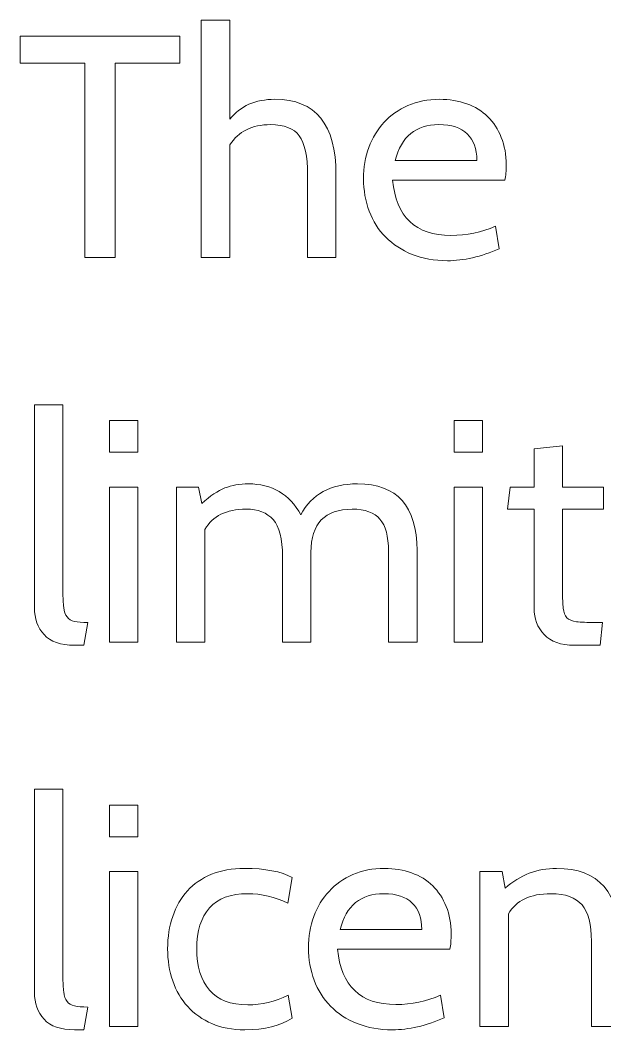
# Model space of a CAD drawing. Header units: centimetres. Extents: x -24 to 24.1, y -20.7 to 0.5.
# Drawn here: x 3.5668 to 3.7627, y -17.1198 to -16.7815 of the extents above; entities that cross this region are included whole.
import ezdxf

# ---------------------------------------------------------------- set-up
doc = ezdxf.new("R2010")
doc.units = ezdxf.units.CM
doc.header["$MEASUREMENT"] = 0
doc.layers.add('Layer 1', color=7, linetype='Continuous')

msp = doc.modelspace()

# ---------------------------------------------------------------- linework, layer by layer
at = {"layer": 'Layer 1', "color": 250, "lineweight": 9}
for points, knots in [([(3.6726, -16.86103), (3.6726, -16.86103), (3.66306, -16.86103), (3.66306, -16.86103), (3.66306, -16.86103), (3.66306, -16.86103), (3.66306, -16.83324), (3.66306, -16.83324), (3.66306, -16.83324), (3.66306, -16.82709), (3.66214, -16.82276), (3.6603, -16.82025), (3.6603, -16.82025), (3.65846, -16.81774), (3.65524, -16.81649), (3.65065, -16.81649), (3.65065, -16.81649), (3.64443, -16.81649), (3.6399, -16.81875), (3.63707, -16.82327), (3.63707, -16.82327), (3.63707, -16.82327), (3.63707, -16.86103), (3.63707, -16.86103), (3.63707, -16.86103), (3.63707, -16.86103), (3.62742, -16.86103), (3.62742, -16.86103), (3.62742, -16.86103), (3.62742, -16.86103), (3.62742, -16.78149), (3.62742, -16.78149), (3.62742, -16.78149), (3.62742, -16.78149), (3.63707, -16.78149), (3.63707, -16.78149), (3.63707, -16.78149), (3.63707, -16.78149), (3.63707, -16.81468), (3.63707, -16.81468), (3.63707, -16.81468), (3.64054, -16.81023), (3.64556, -16.808), (3.65213, -16.808), (3.65213, -16.808), (3.66578, -16.808), (3.6726, -16.81642), (3.6726, -16.83324), (3.6726, -16.83324), (3.6726, -16.83324), (3.6726, -16.86103), (3.6726, -16.86103)], [0, 0, 0, 0, 0.071429, 0.071429, 0.071429, 0.071429, 0.142857, 0.142857, 0.142857, 0.142857, 0.214286, 0.214286, 0.214286, 0.214286, 0.285714, 0.285714, 0.285714, 0.285714, 0.357143, 0.357143, 0.357143, 0.357143, 0.428571, 0.428571, 0.428571, 0.428571, 0.5, 0.5, 0.5, 0.5, 0.571429, 0.571429, 0.571429, 0.571429, 0.642857, 0.642857, 0.642857, 0.642857, 0.714286, 0.714286, 0.714286, 0.714286, 0.785714, 0.785714, 0.785714, 0.785714, 0.857143, 0.857143, 0.857143, 0.857143, 1, 1, 1, 1]), ([(3.62021, -16.79591), (3.62021, -16.79591), (3.59857, -16.79591), (3.59857, -16.79591), (3.59857, -16.79591), (3.59857, -16.79591), (3.59857, -16.86103), (3.59857, -16.86103), (3.59857, -16.86103), (3.59857, -16.86103), (3.58839, -16.86103), (3.58839, -16.86103), (3.58839, -16.86103), (3.58839, -16.86103), (3.58839, -16.79591), (3.58839, -16.79591), (3.58839, -16.79591), (3.58839, -16.79591), (3.56676, -16.79591), (3.56676, -16.79591), (3.56676, -16.79591), (3.56676, -16.79591), (3.56676, -16.78679), (3.56676, -16.78679), (3.56676, -16.78679), (3.56676, -16.78679), (3.62021, -16.78679), (3.62021, -16.78679), (3.62021, -16.78679), (3.62021, -16.78679), (3.62021, -16.79591), (3.62021, -16.79591)], [0, 0, 0, 0, 0.111111, 0.111111, 0.111111, 0.111111, 0.222222, 0.222222, 0.222222, 0.222222, 0.333333, 0.333333, 0.333333, 0.333333, 0.444444, 0.444444, 0.444444, 0.444444, 0.555556, 0.555556, 0.555556, 0.555556, 0.666667, 0.666667, 0.666667, 0.666667, 0.777778, 0.777778, 0.777778, 0.777778, 1, 1, 1, 1]), ([(3.72923, -16.83505), (3.72923, -16.83505), (3.69159, -16.83505), (3.69159, -16.83505), (3.69159, -16.83505), (3.69272, -16.84742), (3.69922, -16.85361), (3.7111, -16.85361), (3.7111, -16.85361), (3.7164, -16.85361), (3.72139, -16.85258), (3.72605, -16.85053), (3.72605, -16.85053), (3.72605, -16.85053), (3.72733, -16.85806), (3.72733, -16.85806), (3.72733, -16.85806), (3.72117, -16.86075), (3.71538, -16.86209), (3.70993, -16.86209), (3.70993, -16.86209), (3.70555, -16.86209), (3.70161, -16.86138), (3.69811, -16.85997), (3.69811, -16.85997), (3.69461, -16.85855), (3.69166, -16.85663), (3.68925, -16.85419), (3.68925, -16.85419), (3.68685, -16.85175), (3.68501, -16.84885), (3.68374, -16.84549), (3.68374, -16.84549), (3.68247, -16.84213), (3.68183, -16.83851), (3.68183, -16.83462), (3.68183, -16.83462), (3.68183, -16.83087), (3.68243, -16.82737), (3.68363, -16.82412), (3.68363, -16.82412), (3.68483, -16.82087), (3.68653, -16.81806), (3.68872, -16.81569), (3.68872, -16.81569), (3.69091, -16.81332), (3.69358, -16.81145), (3.69673, -16.81007), (3.69673, -16.81007), (3.69988, -16.80869), (3.70339, -16.808), (3.70728, -16.808), (3.70728, -16.808), (3.7106, -16.808), (3.71364, -16.8085), (3.7164, -16.80949), (3.7164, -16.80949), (3.71916, -16.81048), (3.72151, -16.81193), (3.72345, -16.81383), (3.72345, -16.81383), (3.7254, -16.81574), (3.72692, -16.81806), (3.72801, -16.82078), (3.72801, -16.82078), (3.72911, -16.8235), (3.72966, -16.82656), (3.72966, -16.82996), (3.72966, -16.82996), (3.72966, -16.83193), (3.72952, -16.83363), (3.72923, -16.83505)], [0, 0, 0, 0, 0.052632, 0.052632, 0.052632, 0.052632, 0.105263, 0.105263, 0.105263, 0.105263, 0.157895, 0.157895, 0.157895, 0.157895, 0.210526, 0.210526, 0.210526, 0.210526, 0.263158, 0.263158, 0.263158, 0.263158, 0.315789, 0.315789, 0.315789, 0.315789, 0.368421, 0.368421, 0.368421, 0.368421, 0.421053, 0.421053, 0.421053, 0.421053, 0.473684, 0.473684, 0.473684, 0.473684, 0.526316, 0.526316, 0.526316, 0.526316, 0.578947, 0.578947, 0.578947, 0.578947, 0.631579, 0.631579, 0.631579, 0.631579, 0.684211, 0.684211, 0.684211, 0.684211, 0.736842, 0.736842, 0.736842, 0.736842, 0.789474, 0.789474, 0.789474, 0.789474, 0.842105, 0.842105, 0.842105, 0.842105, 0.894737, 0.894737, 0.894737, 0.894737, 1, 1, 1, 1]), ([(3.70707, -16.81649), (3.69936, -16.81649), (3.69448, -16.82048), (3.69243, -16.82847), (3.69243, -16.82847), (3.69243, -16.82847), (3.7198, -16.82847), (3.7198, -16.82847), (3.7198, -16.82847), (3.7198, -16.82465), (3.71874, -16.8217), (3.71661, -16.81962), (3.71661, -16.81962), (3.71449, -16.81753), (3.71131, -16.81649), (3.70707, -16.81649)], [0, 0, 0, 0, 0.2, 0.2, 0.2, 0.2, 0.4, 0.4, 0.4, 0.4, 0.6, 0.6, 0.6, 0.6, 1, 1, 1, 1]), ([(3.58945, -16.98331), (3.58945, -16.98331), (3.58807, -16.99095), (3.58807, -16.99095), (3.58807, -16.99095), (3.58807, -16.99095), (3.585, -16.99095), (3.585, -16.99095), (3.585, -16.99095), (3.58033, -16.99095), (3.57692, -16.98976), (3.57476, -16.98739), (3.57476, -16.98739), (3.57261, -16.98502), (3.57153, -16.98204), (3.57153, -16.97843), (3.57153, -16.97843), (3.57153, -16.97843), (3.57153, -16.91035), (3.57153, -16.91035), (3.57153, -16.91035), (3.57153, -16.91035), (3.58108, -16.91035), (3.58108, -16.91035), (3.58108, -16.91035), (3.58108, -16.91035), (3.58108, -16.97292), (3.58108, -16.97292), (3.58108, -16.97292), (3.58108, -16.97511), (3.58116, -16.97689), (3.58134, -16.97827), (3.58134, -16.97827), (3.58152, -16.97965), (3.58189, -16.98071), (3.58245, -16.98145), (3.58245, -16.98145), (3.58302, -16.9822), (3.58385, -16.98269), (3.58495, -16.98294), (3.58495, -16.98294), (3.58604, -16.98319), (3.58755, -16.98331), (3.58945, -16.98331)], [0, 0, 0, 0, 0.083333, 0.083333, 0.083333, 0.083333, 0.166667, 0.166667, 0.166667, 0.166667, 0.25, 0.25, 0.25, 0.25, 0.333333, 0.333333, 0.333333, 0.333333, 0.416667, 0.416667, 0.416667, 0.416667, 0.5, 0.5, 0.5, 0.5, 0.583333, 0.583333, 0.583333, 0.583333, 0.666667, 0.666667, 0.666667, 0.666667, 0.75, 0.75, 0.75, 0.75, 0.833333, 0.833333, 0.833333, 0.833333, 1, 1, 1, 1]), ([(3.60621, -16.92625), (3.60621, -16.92625), (3.59667, -16.92625), (3.59667, -16.92625), (3.59667, -16.92625), (3.59667, -16.92625), (3.59667, -16.91565), (3.59667, -16.91565), (3.59667, -16.91565), (3.59667, -16.91565), (3.60621, -16.91565), (3.60621, -16.91565), (3.60621, -16.91565), (3.60621, -16.91565), (3.60621, -16.92625), (3.60621, -16.92625)], [0, 0, 0, 0, 0.2, 0.2, 0.2, 0.2, 0.4, 0.4, 0.4, 0.4, 0.6, 0.6, 0.6, 0.6, 1, 1, 1, 1]), ([(3.7217, -16.92625), (3.7217, -16.92625), (3.71216, -16.92625), (3.71216, -16.92625), (3.71216, -16.92625), (3.71216, -16.92625), (3.71216, -16.91565), (3.71216, -16.91565), (3.71216, -16.91565), (3.71216, -16.91565), (3.7217, -16.91565), (3.7217, -16.91565), (3.7217, -16.91565), (3.7217, -16.91565), (3.7217, -16.92625), (3.7217, -16.92625)], [0, 0, 0, 0, 0.2, 0.2, 0.2, 0.2, 0.4, 0.4, 0.4, 0.4, 0.6, 0.6, 0.6, 0.6, 1, 1, 1, 1]), ([(3.7619, -16.98331), (3.7619, -16.98331), (3.76115, -16.99095), (3.76115, -16.99095), (3.76115, -16.99095), (3.76115, -16.99095), (3.75256, -16.99095), (3.75256, -16.99095), (3.75256, -16.99095), (3.74797, -16.99095), (3.74456, -16.98974), (3.74233, -16.98734), (3.74233, -16.98734), (3.7401, -16.98494), (3.73899, -16.982), (3.73899, -16.97854), (3.73899, -16.97854), (3.73899, -16.97854), (3.73899, -16.94534), (3.73899, -16.94534), (3.73899, -16.94534), (3.73899, -16.94534), (3.73008, -16.94534), (3.73008, -16.94534), (3.73008, -16.94534), (3.73008, -16.94534), (3.73093, -16.93792), (3.73093, -16.93792), (3.73093, -16.93792), (3.73093, -16.93792), (3.73899, -16.93792), (3.73899, -16.93792), (3.73899, -16.93792), (3.73899, -16.93792), (3.73899, -16.92509), (3.73899, -16.92509), (3.73899, -16.92509), (3.73899, -16.92509), (3.74853, -16.92413), (3.74853, -16.92413), (3.74853, -16.92413), (3.74853, -16.92413), (3.74853, -16.93792), (3.74853, -16.93792), (3.74853, -16.93792), (3.74853, -16.93792), (3.76221, -16.93792), (3.76221, -16.93792), (3.76221, -16.93792), (3.76221, -16.93792), (3.76221, -16.94534), (3.76221, -16.94534), (3.76221, -16.94534), (3.76221, -16.94534), (3.74853, -16.94534), (3.74853, -16.94534), (3.74853, -16.94534), (3.74853, -16.94534), (3.74853, -16.97271), (3.74853, -16.97271), (3.74853, -16.97271), (3.74853, -16.97518), (3.74861, -16.97712), (3.74875, -16.97854), (3.74875, -16.97854), (3.74889, -16.97995), (3.74929, -16.98101), (3.74997, -16.98172), (3.74997, -16.98172), (3.75064, -16.98243), (3.75172, -16.98287), (3.7532, -16.98305), (3.7532, -16.98305), (3.75469, -16.98322), (3.75677, -16.98331), (3.75946, -16.98331), (3.75946, -16.98331), (3.75946, -16.98331), (3.7619, -16.98331), (3.7619, -16.98331)], [0, 0, 0, 0, 0.047619, 0.047619, 0.047619, 0.047619, 0.095238, 0.095238, 0.095238, 0.095238, 0.142857, 0.142857, 0.142857, 0.142857, 0.190476, 0.190476, 0.190476, 0.190476, 0.238095, 0.238095, 0.238095, 0.238095, 0.285714, 0.285714, 0.285714, 0.285714, 0.333333, 0.333333, 0.333333, 0.333333, 0.380952, 0.380952, 0.380952, 0.380952, 0.428571, 0.428571, 0.428571, 0.428571, 0.47619, 0.47619, 0.47619, 0.47619, 0.52381, 0.52381, 0.52381, 0.52381, 0.571429, 0.571429, 0.571429, 0.571429, 0.619048, 0.619048, 0.619048, 0.619048, 0.666667, 0.666667, 0.666667, 0.666667, 0.714286, 0.714286, 0.714286, 0.714286, 0.761905, 0.761905, 0.761905, 0.761905, 0.809524, 0.809524, 0.809524, 0.809524, 0.857143, 0.857143, 0.857143, 0.857143, 0.904762, 0.904762, 0.904762, 0.904762, 1, 1, 1, 1]), ([(3.60621, -16.98989), (3.60621, -16.98989), (3.59667, -16.98989), (3.59667, -16.98989), (3.59667, -16.98989), (3.59667, -16.98989), (3.59667, -16.93792), (3.59667, -16.93792), (3.59667, -16.93792), (3.59667, -16.93792), (3.60621, -16.93792), (3.60621, -16.93792), (3.60621, -16.93792), (3.60621, -16.93792), (3.60621, -16.98989), (3.60621, -16.98989)], [0, 0, 0, 0, 0.2, 0.2, 0.2, 0.2, 0.4, 0.4, 0.4, 0.4, 0.6, 0.6, 0.6, 0.6, 1, 1, 1, 1]), ([(3.69975, -16.98989), (3.69975, -16.98989), (3.6902, -16.98989), (3.6902, -16.98989), (3.6902, -16.98989), (3.6902, -16.98989), (3.6902, -16.95934), (3.6902, -16.95934), (3.6902, -16.95934), (3.6902, -16.95446), (3.68925, -16.95091), (3.68734, -16.94868), (3.68734, -16.94868), (3.68543, -16.94646), (3.68232, -16.94534), (3.67801, -16.94534), (3.67801, -16.94534), (3.66882, -16.94534), (3.66422, -16.95015), (3.66422, -16.95977), (3.66422, -16.95977), (3.66422, -16.95977), (3.66422, -16.98989), (3.66422, -16.98989), (3.66422, -16.98989), (3.66422, -16.98989), (3.65468, -16.98989), (3.65468, -16.98989), (3.65468, -16.98989), (3.65468, -16.98989), (3.65468, -16.96125), (3.65468, -16.96125), (3.65468, -16.96125), (3.65468, -16.95531), (3.65363, -16.95118), (3.65155, -16.94884), (3.65155, -16.94884), (3.64946, -16.94651), (3.64644, -16.94534), (3.64248, -16.94534), (3.64248, -16.94534), (3.63583, -16.94534), (3.63124, -16.94761), (3.62869, -16.95213), (3.62869, -16.95213), (3.62869, -16.95213), (3.62869, -16.98989), (3.62869, -16.98989), (3.62869, -16.98989), (3.62869, -16.98989), (3.61915, -16.98989), (3.61915, -16.98989), (3.61915, -16.98989), (3.61915, -16.98989), (3.61915, -16.93792), (3.61915, -16.93792), (3.61915, -16.93792), (3.61915, -16.93792), (3.62657, -16.93792), (3.62657, -16.93792), (3.62657, -16.93792), (3.62657, -16.93792), (3.62763, -16.94343), (3.62763, -16.94343), (3.62763, -16.94343), (3.63046, -16.94089), (3.63304, -16.93916), (3.63537, -16.93824), (3.63537, -16.93824), (3.63771, -16.93732), (3.64032, -16.93686), (3.64322, -16.93686), (3.64322, -16.93686), (3.65114, -16.93686), (3.65701, -16.94032), (3.66083, -16.94725), (3.66083, -16.94725), (3.66443, -16.94032), (3.67076, -16.93686), (3.67981, -16.93686), (3.67981, -16.93686), (3.6931, -16.93686), (3.69975, -16.94432), (3.69975, -16.95924), (3.69975, -16.95924), (3.69975, -16.95924), (3.69975, -16.98989), (3.69975, -16.98989)], [0, 0, 0, 0, 0.043478, 0.043478, 0.043478, 0.043478, 0.086957, 0.086957, 0.086957, 0.086957, 0.130435, 0.130435, 0.130435, 0.130435, 0.173913, 0.173913, 0.173913, 0.173913, 0.217391, 0.217391, 0.217391, 0.217391, 0.26087, 0.26087, 0.26087, 0.26087, 0.304348, 0.304348, 0.304348, 0.304348, 0.347826, 0.347826, 0.347826, 0.347826, 0.391304, 0.391304, 0.391304, 0.391304, 0.434783, 0.434783, 0.434783, 0.434783, 0.478261, 0.478261, 0.478261, 0.478261, 0.521739, 0.521739, 0.521739, 0.521739, 0.565217, 0.565217, 0.565217, 0.565217, 0.608696, 0.608696, 0.608696, 0.608696, 0.652174, 0.652174, 0.652174, 0.652174, 0.695652, 0.695652, 0.695652, 0.695652, 0.73913, 0.73913, 0.73913, 0.73913, 0.782609, 0.782609, 0.782609, 0.782609, 0.826087, 0.826087, 0.826087, 0.826087, 0.869565, 0.869565, 0.869565, 0.869565, 0.913043, 0.913043, 0.913043, 0.913043, 1, 1, 1, 1]), ([(3.7217, -16.98989), (3.7217, -16.98989), (3.71216, -16.98989), (3.71216, -16.98989), (3.71216, -16.98989), (3.71216, -16.98989), (3.71216, -16.93792), (3.71216, -16.93792), (3.71216, -16.93792), (3.71216, -16.93792), (3.7217, -16.93792), (3.7217, -16.93792), (3.7217, -16.93792), (3.7217, -16.93792), (3.7217, -16.98989), (3.7217, -16.98989)], [0, 0, 0, 0, 0.2, 0.2, 0.2, 0.2, 0.4, 0.4, 0.4, 0.4, 0.6, 0.6, 0.6, 0.6, 1, 1, 1, 1]), ([(3.58945, -17.11217), (3.58945, -17.11217), (3.58807, -17.1198), (3.58807, -17.1198), (3.58807, -17.1198), (3.58807, -17.1198), (3.585, -17.1198), (3.585, -17.1198), (3.585, -17.1198), (3.58033, -17.1198), (3.57692, -17.11862), (3.57476, -17.11625), (3.57476, -17.11625), (3.57261, -17.11388), (3.57153, -17.1109), (3.57153, -17.10729), (3.57153, -17.10729), (3.57153, -17.10729), (3.57153, -17.0392), (3.57153, -17.0392), (3.57153, -17.0392), (3.57153, -17.0392), (3.58108, -17.0392), (3.58108, -17.0392), (3.58108, -17.0392), (3.58108, -17.0392), (3.58108, -17.10177), (3.58108, -17.10177), (3.58108, -17.10177), (3.58108, -17.10397), (3.58116, -17.10575), (3.58134, -17.10713), (3.58134, -17.10713), (3.58152, -17.10851), (3.58189, -17.10957), (3.58245, -17.11031), (3.58245, -17.11031), (3.58302, -17.11105), (3.58385, -17.11155), (3.58495, -17.1118), (3.58495, -17.1118), (3.58604, -17.11204), (3.58755, -17.11217), (3.58945, -17.11217)], [0, 0, 0, 0, 0.083333, 0.083333, 0.083333, 0.083333, 0.166667, 0.166667, 0.166667, 0.166667, 0.25, 0.25, 0.25, 0.25, 0.333333, 0.333333, 0.333333, 0.333333, 0.416667, 0.416667, 0.416667, 0.416667, 0.5, 0.5, 0.5, 0.5, 0.583333, 0.583333, 0.583333, 0.583333, 0.666667, 0.666667, 0.666667, 0.666667, 0.75, 0.75, 0.75, 0.75, 0.833333, 0.833333, 0.833333, 0.833333, 1, 1, 1, 1]), ([(3.60621, -17.05511), (3.60621, -17.05511), (3.59667, -17.05511), (3.59667, -17.05511), (3.59667, -17.05511), (3.59667, -17.05511), (3.59667, -17.0445), (3.59667, -17.0445), (3.59667, -17.0445), (3.59667, -17.0445), (3.60621, -17.0445), (3.60621, -17.0445), (3.60621, -17.0445), (3.60621, -17.0445), (3.60621, -17.05511), (3.60621, -17.05511)], [0, 0, 0, 0, 0.2, 0.2, 0.2, 0.2, 0.4, 0.4, 0.4, 0.4, 0.6, 0.6, 0.6, 0.6, 1, 1, 1, 1]), ([(3.60621, -17.11874), (3.60621, -17.11874), (3.59667, -17.11874), (3.59667, -17.11874), (3.59667, -17.11874), (3.59667, -17.11874), (3.59667, -17.06678), (3.59667, -17.06678), (3.59667, -17.06678), (3.59667, -17.06678), (3.60621, -17.06678), (3.60621, -17.06678), (3.60621, -17.06678), (3.60621, -17.06678), (3.60621, -17.11874), (3.60621, -17.11874)], [0, 0, 0, 0, 0.2, 0.2, 0.2, 0.2, 0.4, 0.4, 0.4, 0.4, 0.6, 0.6, 0.6, 0.6, 1, 1, 1, 1]), ([(3.64206, -17.1198), (3.63788, -17.1198), (3.63421, -17.11911), (3.63103, -17.11774), (3.63103, -17.11774), (3.62784, -17.11636), (3.62514, -17.11445), (3.62291, -17.11201), (3.62291, -17.11201), (3.62069, -17.10957), (3.61901, -17.10671), (3.61788, -17.10342), (3.61788, -17.10342), (3.61674, -17.10013), (3.61618, -17.09654), (3.61618, -17.09265), (3.61618, -17.09265), (3.61618, -17.08869), (3.61674, -17.08507), (3.61788, -17.08178), (3.61788, -17.08178), (3.61901, -17.0785), (3.62065, -17.07565), (3.62281, -17.07325), (3.62281, -17.07325), (3.62496, -17.07084), (3.62765, -17.06899), (3.63087, -17.06768), (3.63087, -17.06768), (3.63408, -17.06637), (3.63778, -17.06572), (3.64195, -17.06572), (3.64195, -17.06572), (3.64888, -17.06572), (3.65422, -17.06674), (3.65796, -17.06879), (3.65796, -17.06879), (3.65796, -17.06879), (3.65648, -17.07738), (3.65648, -17.07738), (3.65648, -17.07738), (3.6521, -17.07526), (3.64761, -17.0742), (3.64301, -17.0742), (3.64301, -17.0742), (3.63728, -17.0742), (3.63301, -17.07579), (3.63018, -17.07897), (3.63018, -17.07897), (3.62735, -17.08215), (3.62593, -17.08672), (3.62593, -17.09265), (3.62593, -17.09265), (3.62593, -17.09859), (3.62735, -17.10321), (3.63018, -17.10649), (3.63018, -17.10649), (3.63301, -17.10978), (3.63728, -17.11143), (3.64301, -17.11143), (3.64301, -17.11143), (3.64768, -17.11143), (3.6522, -17.11036), (3.65658, -17.10824), (3.65658, -17.10824), (3.65658, -17.10824), (3.65786, -17.11588), (3.65786, -17.11588), (3.65786, -17.11588), (3.65397, -17.1185), (3.6487, -17.1198), (3.64206, -17.1198)], [0, 0, 0, 0, 0.052632, 0.052632, 0.052632, 0.052632, 0.105263, 0.105263, 0.105263, 0.105263, 0.157895, 0.157895, 0.157895, 0.157895, 0.210526, 0.210526, 0.210526, 0.210526, 0.263158, 0.263158, 0.263158, 0.263158, 0.315789, 0.315789, 0.315789, 0.315789, 0.368421, 0.368421, 0.368421, 0.368421, 0.421053, 0.421053, 0.421053, 0.421053, 0.473684, 0.473684, 0.473684, 0.473684, 0.526316, 0.526316, 0.526316, 0.526316, 0.578947, 0.578947, 0.578947, 0.578947, 0.631579, 0.631579, 0.631579, 0.631579, 0.684211, 0.684211, 0.684211, 0.684211, 0.736842, 0.736842, 0.736842, 0.736842, 0.789474, 0.789474, 0.789474, 0.789474, 0.842105, 0.842105, 0.842105, 0.842105, 0.894737, 0.894737, 0.894737, 0.894737, 1, 1, 1, 1]), ([(3.71078, -17.09276), (3.71078, -17.09276), (3.67313, -17.09276), (3.67313, -17.09276), (3.67313, -17.09276), (3.67426, -17.10513), (3.68077, -17.11132), (3.69264, -17.11132), (3.69264, -17.11132), (3.69795, -17.11132), (3.70293, -17.11029), (3.7076, -17.10824), (3.7076, -17.10824), (3.7076, -17.10824), (3.70887, -17.11577), (3.70887, -17.11577), (3.70887, -17.11577), (3.70272, -17.11846), (3.69692, -17.1198), (3.69148, -17.1198), (3.69148, -17.1198), (3.68709, -17.1198), (3.68315, -17.1191), (3.67965, -17.11768), (3.67965, -17.11768), (3.67615, -17.11627), (3.6732, -17.11434), (3.6708, -17.1119), (3.6708, -17.1119), (3.66839, -17.10946), (3.66655, -17.10656), (3.66528, -17.10321), (3.66528, -17.10321), (3.66401, -17.09985), (3.66337, -17.09622), (3.66337, -17.09234), (3.66337, -17.09234), (3.66337, -17.08859), (3.66397, -17.08509), (3.66518, -17.08184), (3.66518, -17.08184), (3.66638, -17.07858), (3.66807, -17.07577), (3.67027, -17.0734), (3.67027, -17.0734), (3.67246, -17.07104), (3.67513, -17.06916), (3.67827, -17.06778), (3.67827, -17.06778), (3.68142, -17.06641), (3.68494, -17.06572), (3.68883, -17.06572), (3.68883, -17.06572), (3.69215, -17.06572), (3.69519, -17.06621), (3.69795, -17.0672), (3.69795, -17.0672), (3.7007, -17.06819), (3.70305, -17.06964), (3.705, -17.07155), (3.705, -17.07155), (3.70694, -17.07346), (3.70846, -17.07577), (3.70956, -17.0785), (3.70956, -17.0785), (3.71066, -17.08122), (3.7112, -17.08428), (3.7112, -17.08767), (3.7112, -17.08767), (3.7112, -17.08965), (3.71106, -17.09135), (3.71078, -17.09276)], [0, 0, 0, 0, 0.052632, 0.052632, 0.052632, 0.052632, 0.105263, 0.105263, 0.105263, 0.105263, 0.157895, 0.157895, 0.157895, 0.157895, 0.210526, 0.210526, 0.210526, 0.210526, 0.263158, 0.263158, 0.263158, 0.263158, 0.315789, 0.315789, 0.315789, 0.315789, 0.368421, 0.368421, 0.368421, 0.368421, 0.421053, 0.421053, 0.421053, 0.421053, 0.473684, 0.473684, 0.473684, 0.473684, 0.526316, 0.526316, 0.526316, 0.526316, 0.578947, 0.578947, 0.578947, 0.578947, 0.631579, 0.631579, 0.631579, 0.631579, 0.684211, 0.684211, 0.684211, 0.684211, 0.736842, 0.736842, 0.736842, 0.736842, 0.789474, 0.789474, 0.789474, 0.789474, 0.842105, 0.842105, 0.842105, 0.842105, 0.894737, 0.894737, 0.894737, 0.894737, 1, 1, 1, 1]), ([(3.76773, -17.11874), (3.76773, -17.11874), (3.75819, -17.11874), (3.75819, -17.11874), (3.75819, -17.11874), (3.75819, -17.11874), (3.75819, -17.09011), (3.75819, -17.09011), (3.75819, -17.09011), (3.75819, -17.08452), (3.75714, -17.08047), (3.75506, -17.07797), (3.75506, -17.07797), (3.75297, -17.07546), (3.74949, -17.0742), (3.74461, -17.0742), (3.74461, -17.0742), (3.73768, -17.0742), (3.73295, -17.07646), (3.7304, -17.08099), (3.7304, -17.08099), (3.7304, -17.08099), (3.7304, -17.11874), (3.7304, -17.11874), (3.7304, -17.11874), (3.7304, -17.11874), (3.72086, -17.11874), (3.72086, -17.11874), (3.72086, -17.11874), (3.72086, -17.11874), (3.72086, -17.06678), (3.72086, -17.06678), (3.72086, -17.06678), (3.72086, -17.06678), (3.72828, -17.06678), (3.72828, -17.06678), (3.72828, -17.06678), (3.72828, -17.06678), (3.72934, -17.07229), (3.72934, -17.07229), (3.72934, -17.07229), (3.73429, -17.06791), (3.74001, -17.06572), (3.74652, -17.06572), (3.74652, -17.06572), (3.76066, -17.06572), (3.76773, -17.07385), (3.76773, -17.09011), (3.76773, -17.09011), (3.76773, -17.09011), (3.76773, -17.11874), (3.76773, -17.11874)], [0, 0, 0, 0, 0.071429, 0.071429, 0.071429, 0.071429, 0.142857, 0.142857, 0.142857, 0.142857, 0.214286, 0.214286, 0.214286, 0.214286, 0.285714, 0.285714, 0.285714, 0.285714, 0.357143, 0.357143, 0.357143, 0.357143, 0.428571, 0.428571, 0.428571, 0.428571, 0.5, 0.5, 0.5, 0.5, 0.571429, 0.571429, 0.571429, 0.571429, 0.642857, 0.642857, 0.642857, 0.642857, 0.714286, 0.714286, 0.714286, 0.714286, 0.785714, 0.785714, 0.785714, 0.785714, 0.857143, 0.857143, 0.857143, 0.857143, 1, 1, 1, 1]), ([(3.68861, -17.0742), (3.68091, -17.0742), (3.67603, -17.07819), (3.67398, -17.08618), (3.67398, -17.08618), (3.67398, -17.08618), (3.70134, -17.08618), (3.70134, -17.08618), (3.70134, -17.08618), (3.70134, -17.08237), (3.70028, -17.07942), (3.69816, -17.07733), (3.69816, -17.07733), (3.69604, -17.07524), (3.69286, -17.0742), (3.68861, -17.0742)], [0, 0, 0, 0, 0.2, 0.2, 0.2, 0.2, 0.4, 0.4, 0.4, 0.4, 0.6, 0.6, 0.6, 0.6, 1, 1, 1, 1])]:
    msp.add_open_spline(points, degree=3, knots=knots, dxfattribs=at)

doc.saveas('drawing.dxf')
